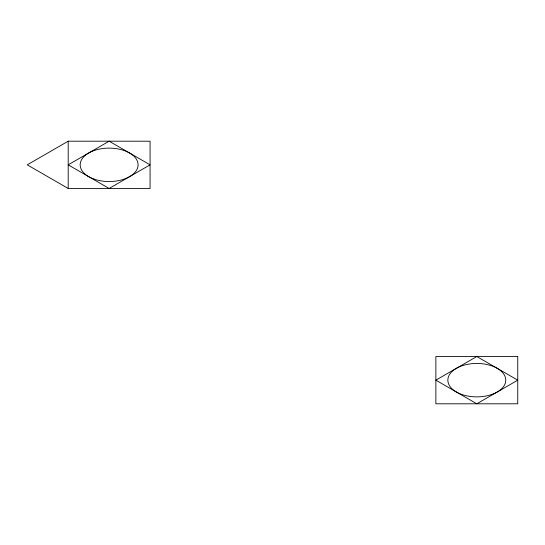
<?xml version="1.0" encoding="UTF-8"?>
<svg xmlns="http://www.w3.org/2000/svg" width="545" height="545" viewBox="0 0 545 545"><rect width="100%" height="100%" fill="white"/><g stroke="black" fill="none" stroke-linecap="round" stroke-linejoin="round"><path stroke-width="0.82" d="M68.193 141.196L27.25 164.835L68.193 188.468L150.073 188.468L150.073 141.196L68.193 141.196L68.193 188.468M109.136 141.196L68.193 164.835L109.136 188.468L150.073 164.835L109.136 141.196M476.807 356.532L435.864 380.165L476.807 403.804L517.75 380.165L476.807 356.532M517.75 356.532L435.864 356.532L435.864 403.804L517.75 403.804L517.75 356.532M461.554 394.369A28.953 16.711 0 0 0 505.746 380.689A28.953 16.711 0 0 0 463.127 365.436A28.953 16.711 0 0 0 461.554 394.369M93.876 179.039A28.953 16.711 0 0 0 138.069 165.36A28.953 16.711 0 0 0 95.45 150.107A28.953 16.711 0 0 0 93.876 179.039"/></g></svg>
